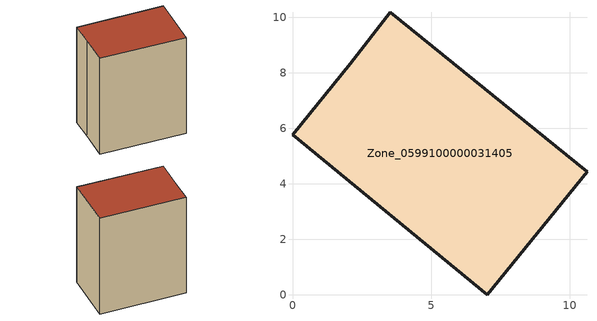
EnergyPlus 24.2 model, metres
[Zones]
Zone_0599100000031405
 floor ground (C_G): 3.52,10.19 10.62,4.44 7.03,0 0,5.77 2.08,8.33 z0
 wall outside (C_F): 2.08,8.33 0,5.77 7.03,0 10.62,4.44 3.52,10.19 2.08,8.33 z0:11.5
 roof outside (C_R): 10.62,4.44 3.52,10.19 2.08,8.33 0,5.77 7.03,0 z11.5
[BUILDING]
Pand.0599100000031405: North Axis=0; Terrain=City; Loads Convergence Tolerance Value=0.04; Temperature Convergence Tolerance Value=0.4; Solar Distribution=FullExterior; Maximum Number of Warmup Days=25; Minimum Number of Warmup Days=1
[Site:Location]
Rotterdam.The.Hague.AP_ZH_NLD Design_Conditions: Latitude=51.96; Longitude=4.45; Time Zone=1; Elevation=-4.5
[SITE:GROUNDTEMPERATURE:BUILDINGSURFACE]
18, 18, 18, 18, 18, 18, 18, 18, 18, 18, 18, 18
[MATERIAL] Thermal Absorptance=0.9; Solar Absorptance=0.7; Visible Absorptance=0.7
Name | Roughness | Thickness | Conductivity | Density | Specific Heat
G.TI.1946 | MediumSmooth | 0.15 | 1 | 540 | 1210
F.TI.1946 | Rough | 0.3 | 0.857143 | 1920 | 840
R.TI.1946 | MediumRough | 0.2 | 0.1 | 1500 | 1000
[CONSTRUCTION]
C_G: G.TI.1946
C_F: F.TI.1946
C_R: R.TI.1946
[ZONE]
Zone_0599100000031405: Type=1; Multiplier=1; Ceiling Height=Autocalculate; Volume=Autocalculate; Floor Area=autocalculate; Part of Total Floor Area=Yes
[ZONEINFILTRATION:DESIGNFLOWRATE]
Infil_Zone_0599100000031405: Zone or ZoneList or Space or SpaceList=Zone_0599100000031405; Schedule=AlwaysOn; Design Flow Rate Calculation Method=Flow/Area; Flow Rate per Floor Area=0.003; Constant Term Coefficient=1; Temperature Term Coefficient=0; Velocity Term Coefficient=0; Velocity Squared Term Coefficient=0
[HVACTEMPLATE:ZONE:IDEALLOADSAIRSYSTEM]
Zone_0599100000031405: Maximum Heating Supply Air Temperature=50; Minimum Cooling Supply Air Temperature=13; Maximum Heating Supply Air Humidity Ratio=0.0156; Minimum Cooling Supply Air Humidity Ratio=0.0077; Heating Limit=NoLimit; Cooling Limit=NoLimit; Dehumidification Control Type=ConstantSensibleHeatRatio; Cooling Sensible Heat Ratio=0.7; Dehumidification Setpoint=60; Humidification Control Type=None; Humidification Setpoint=30; Outdoor Air Method=None; Outdoor Air Flow Rate per Person=0.00944; Outdoor Air Flow Rate per Zone Floor Area=0; Outdoor Air Flow Rate per Zone=0; Demand Controlled Ventilation Type=None; Outdoor Air Economizer Type=NoEconomizer; Heat Recovery Type=None; Sensible Heat Recovery Effectiveness=0.7; Latent Heat Recovery Effectiveness=0.65
[ZONECONTROL:THERMOSTAT]
ThermostatControl_Zone_0599100000031405: Zone or ZoneList=Zone_0599100000031405; Control Type Schedule=DualSetpointControlType; Control 1=Thermostat_Zone_0599100000031405; Temperature Difference Between Cutout And Setpoint=0
[THERMOSTATSETPOINT:DUALSETPOINT]
Thermostat_Zone_0599100000031405: Heating Setpoint Temperature Schedule=HeatingSetpoint_Zone_0599100000031405; Cooling Setpoint Temperature Schedule=CoolingSetpoint_Zone_0599100000031405
[SCHEDULE:COMPACT]
HeatingSetpoint_Zone_0599100000031405: Through: 12/31, For: AllDays, Until: 24:00, 21
CoolingSetpoint_Zone_0599100000031405: Through: 12/31, For: AllDays, Until: 24:00, 24
DualSetpointControlType: Through: 12/31, For: AllDays, Until: 24:00, 4
AlwaysOn: Through: 12/31, For: AllDays, Until: 24:00, 1
